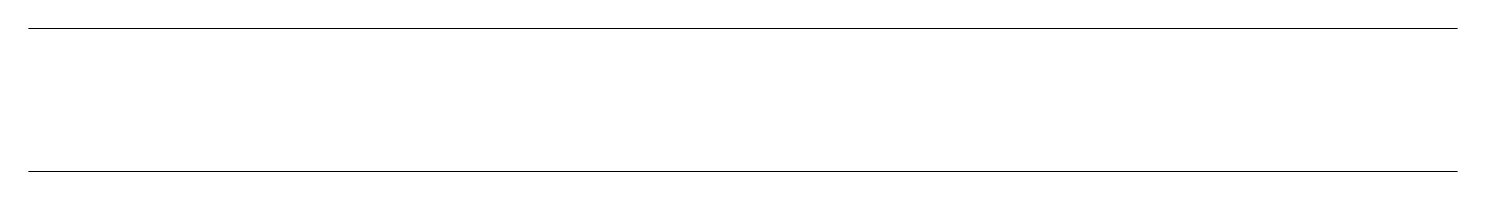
# Model space of a CAD drawing. Units: millimetres at full size, sheet at 1:1000. Extents: x 10000 to 110000, y 10000 to 20000.
import ezdxf

# ---------------------------------------------------------------- set-up
doc = ezdxf.new("R2010")
doc.units = ezdxf.units.MM
doc.header["$LTSCALE"] = 1000
doc.layers.add('作業レイヤ1', color=7, linetype='Continuous', lineweight=13)
doc.layers.add('作業レイヤ2', color=7, linetype='Continuous', lineweight=13)

msp = doc.modelspace()

# ---------------------------------------------------------------- linework, layer by layer
at = {"layer": '作業レイヤ1'}
msp.add_line((10000, 10000), (110000, 10000), dxfattribs=at)
at = {"layer": '作業レイヤ2'}
msp.add_line((10000, 20000), (110000, 20000), dxfattribs=at)

doc.saveas('drawing.dxf')
